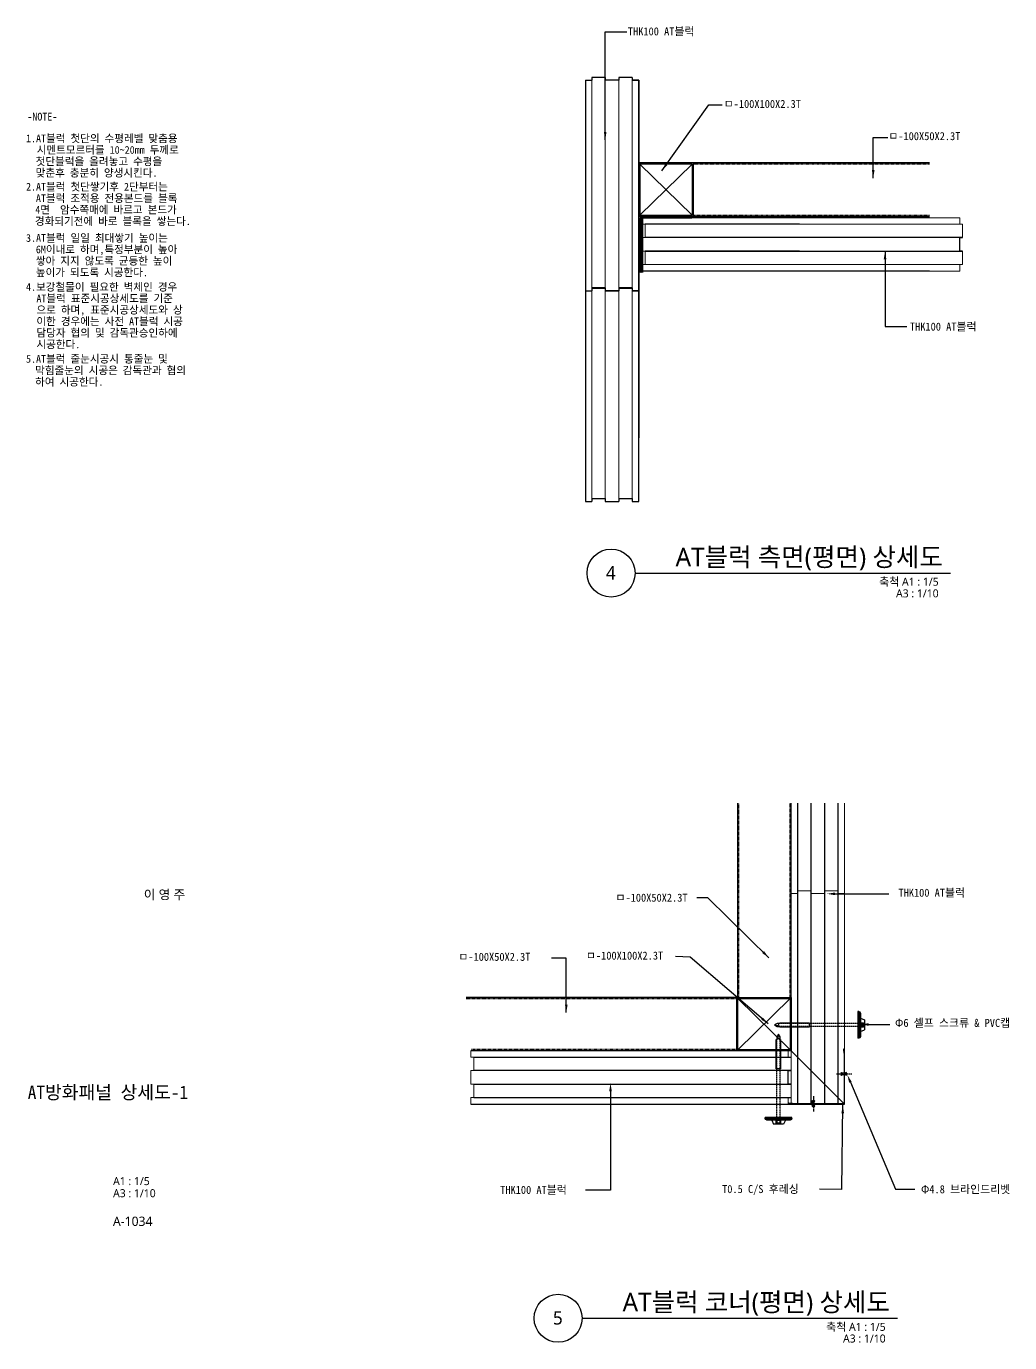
# Model space of a CAD drawing. Header units: millimetres. Extents: x 262063 to 281182, y 29752 to 38015.
# Drawn here: x 276677 to 278520, y 29752 to 32220 of the extents above; entities that cross this region are included whole.
import ezdxf
from ezdxf.enums import TextEntityAlignment as Align

# ---------------------------------------------------------------- set-up
doc = ezdxf.new("R2010")
doc.units = ezdxf.units.MM
doc.header["$MEASUREMENT"] = 0
for name, pattern in [('ACAD_ISO08W100', [36, 24, -3, 6, -3]), ('DASHED', [0.75, 0.5, -0.25]), ('HID', [2, 1.1, -0.9])]:
    doc.linetypes.add(name, pattern=pattern)
doc.layers.get('0').update_dxf_attribs({"linetype": 'CONTINUOUS'})
for name, color, linetype in [('2', 2, 'CONTINUOUS'), ('CEN', 3, 'ACAD_ISO08W100'), ('ETC', 6, 'CONTINUOUS'), ('F', 6, 'CONTINUOUS'), ('HAT', 5, 'CONTINUOUS'), ('Layer1', 7, 'CONTINUOUS'), ('PURLINE', 2, 'CONTINUOUS'), ('WAL', 3, 'CONTINUOUS'), ('WALL', 2, 'CONTINUOUS'), ('도각틀', 7, 'CONTINUOUS'), ('레이아웃', 6, 'CONTINUOUS'), ('후레싱', 4, 'CONTINUOUS')]:
    doc.layers.add(name, color=color, linetype=linetype)
for name, color, linetype, lineweight in [('A-BORD-TEXT', 3, 'CONTINUOUS', 25), ('A-MKXS-LEAD', 7, 'CONTINUOUS', 25), ('A-WAXM-BLOC', 3, 'CONTINUOUS', 25), ('A-XXXX-HATC', 8, 'CONTINUOUS', 18), ('A-XXXX-SYMB', 7, 'CONTINUOUS', 25), ('A-XXXX-TXT1', 3, 'CONTINUOUS', 25), ('A-XXXX-TXT2', 3, 'CONTINUOUS', 25), ('X_외벽 및 지붕패널$0$철판', 2, 'CONTINUOUS', 13)]:
    doc.layers.add(name, color=color, linetype=linetype, lineweight=lineweight)
doc.styles.add('HS', font='')
doc.styles.add('돋움체', font='')
doc.styles.add('맑은고딕', font='malgun.ttf')
doc.styles.get('HS').set_extended_font_data('Gulim')
doc.styles.get('돋움체').set_extended_font_data('DotumChe')
doc.dimstyles.new('HJCNC DIM', dxfattribs={"dimscale": 5, "dimtxt": 3, "dimasz": 3, "dimexe": 1.25, "dimexo": 2, "dimgap": 1, "dimtad": 1, "dimdec": 0, "dimzin": 1, "dimdsep": 46, "dimlunit": 6, "dimtxsty": 'HS', "dimblk": 'DOTSMALL', "dimcen": 2.5, "dimclrd": 256, "dimclre": 256, "dimclrt": 256, "dimadec": 0, "dimazin": 0, "dimtfac": 1, "dimtdec": 0, "dimtix": 1, "dimtmove": 2, "dimatfit": 3, "dimfxl": 1, "dimtolj": 1, "dimtzin": 1, "dimlwd": -1, "dimlwe": -1, "dimarcsym": 0})

# ---------------------------------------------------------------- blocks, each defined once
blk = doc.blocks.new('_DotSmall')
at = {"color": 0, "linetype": 'ByBlock', "const_width": 0.5}
blk.add_lwpolyline([(-0.0625, 0, 1), (0.0625, 0, 1)], format="xyb", close=True, dxfattribs=at)
blk = doc.blocks.new('벽체캡-1')
at = {"layer": '2'}
for p, q in [((11769941.6, 5613230.2), (11769935.8, 5613230.2)), ((11769935.8, 5613230.2), (11769935.8, 5613222.2)), ((11769941.6, 5613228.7), (11769935.8, 5613228.7)), ((11769935.8, 5613223.7), (11769941.6, 5613223.7)), ((11769935.8, 5613222.2), (11769941.6, 5613222.2))]:
    blk.add_line(p, q, dxfattribs=at)
at = {"layer": '2', "linetype": 'DASHED'}
for p, q in [((11769945.8, 5613229.2), (11770092.8, 5613229.2)), ((11769945.8, 5613223.2), (11770092.8, 5613223.2))]:
    blk.add_line(p, q, dxfattribs=at)
at = {"layer": '2'}
for points in [[(11769941.6, 5613231.2), (11769942.8, 5613231.2), (11769942.8, 5613221.2), (11769941.6, 5613221.2)], [(11769942.8, 5613217.2), (11769943.8, 5613217.2), (11769943.8, 5613235.2), (11769942.8, 5613235.2)]]:
    blk.add_lwpolyline(points, close=True, dxfattribs=at)
for points in [[(11769943.8, 5613218.7), (11769945.8, 5613218.7), (11769945.8, 5613233.7), (11769943.8, 5613233.7)], [(11770092.8, 5613229.2), (11770092.8, 5613230.2), (11770037.8, 5613230.2), (11770037.8, 5613222.2), (11770092.8, 5613222.2), (11770092.8, 5613223.2)], [(11770092.8, 5613229.2), (11770097.8, 5613229.2), (11770102.8, 5613226.2), (11770097.8, 5613223.2), (11770092.8, 5613223.2)], [(11770102.8, 5613226.2), (11770096.8, 5613225.2), (11770094.8, 5613223.2), (11770093.8, 5613225.2), (11770095.8, 5613229.2)]]:
    blk.add_lwpolyline(points, dxfattribs=at)
at = {"layer": 'ETC'}
for p, q in [((11769941.7, 5613248.5), (11769941.7, 5613204.5)), ((11769944.7, 5613251.5), (11769946.7, 5613251.5)), ((11769941.7, 5613239.2), (11769934.3, 5613236)), ((11769934.3, 5613236), (11769934.3, 5613217)), ((11769941.7, 5613213.8), (11769934.3, 5613217)), ((11769944.7, 5613201.5), (11769946.7, 5613201.5))]:
    blk.add_line(p, q, dxfattribs=at)
at = {"layer": 'ETC', "color": 5}
for p, q in [((11769942.7, 5613250.7), (11769942.7, 5613202.3)), ((11769943.7, 5613251.3), (11769943.7, 5613201.7)), ((11769944.7, 5613251.5), (11769944.7, 5613201.5)), ((11769945.7, 5613251.5), (11769945.7, 5613201.5))]:
    blk.add_line(p, q, dxfattribs=at)
at = {"layer": 'ETC', "color": 6}
blk.add_line((11769946.7, 5613251.5), (11769946.7, 5613201.5), dxfattribs=at)
at = {"layer": 'ETC'}
for centre, start, end in [((11769944.7, 5613248.5), 90, 180), ((11769944.7, 5613204.5), 180, 270)]:
    blk.add_arc(centre, 3, start, end, dxfattribs=at)
blk = doc.blocks.new('br')
at = {"layer": 'CEN'}
blk.add_line((-46.4, 0), (30, 0), dxfattribs=at)
at = {"layer": 'F'}
for p, q in [((-25.5, 4), (-21.9, 7.5)), ((-25.5, 4), (-21.5, 0)), ((-25.5, -4), (-21.5, 0)), ((-21.9, 7.5), (-18.4, 4)), ((0, 4), (-18.4, 4)), ((0, 7.9), (0, -7.9)), ((-25.5, -4), (-21.9, -7.5)), ((-21.9, -7.5), (-18.4, -4)), ((0, -4), (-18.4, -4))]:
    blk.add_line(p, q, dxfattribs=at)
blk.add_arc((-2.2, 0), 8.2, 285.5627, 74.4373, dxfattribs=at)
blk = doc.blocks.new('1')
at = {"layer": 'A-WAXM-BLOC'}
for p, q in [((4290.8, 971.3), (4302.9, 971.3)), ((4290.8, 971.3), (4290.8, 971.3)), ((4290.8, 971.3), (4290.8, 576.6)), ((4327.9, 976.6), (4302.9, 976.6)), ((4302.9, 976.6), (4302.9, 971.3)), ((4327.9, 976.6), (4327.9, 971.3)), ((4353.6, 971.3), (4327.9, 971.3)), ((4378.6, 976.6), (4353.6, 976.6)), ((4353.6, 976.6), (4353.6, 971.3)), ((4378.6, 976.6), (4378.6, 971.3)), ((4378.6, 971.3), (4390.8, 971.3)), ((4390.8, 971.3), (4378.6, 971.3)), ((4390.8, 576.6), (4390.8, 971.3)), ((4290.8, 576.6), (4302.9, 576.6)), ((4302.9, 581.9), (4327.9, 581.9)), ((4302.9, 581.9), (4302.9, 576.6)), ((4327.9, 581.9), (4327.9, 576.6)), ((4327.9, 576.6), (4353.6, 576.6)), ((4353.6, 581.9), (4378.6, 581.9)), ((4353.6, 581.9), (4353.6, 576.6)), ((4378.6, 581.9), (4378.6, 576.6)), ((4378.6, 576.6), (4390.8, 576.6))]:
    blk.add_line(p, q, dxfattribs=at)
at = {"layer": 'A-XXXX-HATC', "ltscale": 2}
for p, q in [((4302.9, 971.3), (4302.9, 581.9)), ((4327.9, 971.3), (4327.9, 581.9)), ((4353.6, 971.3), (4353.6, 581.9)), ((4378.6, 971.3), (4378.6, 581.9))]:
    blk.add_line(p, q, dxfattribs=at)

msp = doc.modelspace()

# ---------------------------------------------------------------- hatches: boundary and pattern name
at = {"layer": '후레싱'}
h = msp.add_hatch(dxfattribs=at)
h.set_pattern_fill('NET', color=256, scale=20, angle=135)
h.set_pattern_definition([(135, (5890492.2632, -11738441.2066), (-1.76776695297, -1.76776695297), []), (225, (5890492.2632, -11738441.2066), (1.76776695297, -1.76776695297), [])])
h.paths.add_polyline_path([(277827.446, 31758.075), (277831.5, 31758.075), (277831.5, 31860.742), (277827.446, 31860.742)])

# ---------------------------------------------------------------- linework, layer by layer
msp.add_line((277954.2, 30585.901), (277933.231, 30585.901))
at = {"layer": 'A-MKXS-LEAD'}
for p, q in [((278206.763, 30197.584), (278204.432, 30038.767)), ((278204.432, 30038.767), (278163.372, 30039.749))]:
    msp.add_line(p, q, dxfattribs=at)
for points in [[(278192.65, 30593.322), (278293.524, 30593.322)], [(278221.337, 30240.178), (278305.676, 30039.929), (278305.676, 30039.929), (278342.054, 30039.929)], [(277771.685, 30223.095), (277771.685, 30037.763), (277724.838, 30037.763)]]:
    msp.add_lwpolyline(points, dxfattribs=at)
for points in [[(278192.65, 30590.822), (278177.65, 30593.322), (278192.65, 30595.822)], [(278219.033, 30239.207), (278215.515, 30254.002), (278223.641, 30241.148)], [(277769.185, 30223.095), (277771.685, 30238.095), (277774.185, 30223.095)], [(278204.43, 30181.738), (278206.93, 30197.994), (278209.43, 30181.738)]]:
    msp.add_solid(points, dxfattribs=at)
at = {"layer": 'A-XXXX-SYMB'}
for p, q in [((277817.873, 31194.559), (278408.785, 31194.559)), ((277718.566, 29797.724), (278309.477, 29797.724))]:
    msp.add_line(p, q, dxfattribs=at)
for centre in [(277772.873, 31194.559), (277673.566, 29797.724)]:
    msp.add_circle(centre, 45, dxfattribs=at)
at = {"layer": 'ETC'}
for p, q in [((277926.779, 31963.409), (278369.459, 31963.409)), ((278369.459, 31963.409), (277926.779, 31963.409)), ((277912.517, 31863.409), (277918.442, 31863.409)), ((277926.779, 31863.409), (278369.459, 31863.409)), ((278010.136, 30399.148), (278010.136, 30763.437)), ((278110.136, 30399.148), (278110.136, 30763.437)), ((278012.436, 30399.148), (277501.125, 30399.148)), ((277501.125, 30399.148), (278008.136, 30399.148)), ((278009.3, 30399.148), (278010.136, 30399.148)), ((278008.136, 30299.148), (277510.182, 30299.148))]:
    msp.add_line(p, q, dxfattribs=at)
at = {"layer": 'ETC', "linetype": 'HID'}
for p, q in [((278369.459, 31961.109), (277926.779, 31961.109)), ((277926.779, 31865.709), (278369.459, 31865.709)), ((278012.436, 30399.148), (278012.436, 30763.437)), ((278107.836, 30763.437), (278107.836, 30399.148)), ((277501.125, 30396.848), (278008.136, 30396.848)), ((278008.136, 30301.448), (277510.182, 30301.448))]:
    msp.add_line(p, q, dxfattribs=at)
at = {"layer": 'HAT'}
for p, q in [((277924.779, 31865.709), (277826.779, 31961.409)), ((277826.779, 31865.409), (277924.779, 31961.109)), ((278010.136, 30301.148), (278108.136, 30397.148)), ((278108.136, 30301.148), (278010.136, 30396.848))]:
    msp.add_line(p, q, dxfattribs=at)
at = {"layer": 'PURLINE'}
for p, q in [((277926.779, 31963.409), (277824.779, 31963.409)), ((277824.779, 31963.409), (277824.779, 31863.409)), ((277924.779, 31961.109), (277826.779, 31961.409)), ((277826.779, 31961.409), (277826.779, 31865.409)), ((277924.779, 31961.109), (277924.779, 31865.709)), ((277926.779, 31963.409), (277926.779, 31863.409)), ((277824.779, 31863.409), (277926.779, 31863.409)), ((277826.779, 31865.409), (277924.779, 31865.709)), ((278008.136, 30399.148), (278110.136, 30399.148)), ((278008.136, 30399.148), (278008.136, 30299.148)), ((278010.136, 30397.148), (278108.136, 30397.148)), ((278108.136, 30397.148), (278108.136, 30301.148)), ((278110.136, 30399.148), (278110.136, 30299.148)), ((278110.136, 30299.148), (278008.136, 30299.148)), ((278108.136, 30301.148), (278010.136, 30301.148))]:
    msp.add_line(p, q, dxfattribs=at)
at = {"layer": 'WAL'}
for p, q in [((277824.779, 32118.34), (277824.779, 31448.29)), ((277831.5, 31758.075), (277831.5, 31860.742)), ((278369.459, 31860.742), (277831.5, 31860.742)), ((277831.5, 31860.742), (277831.5, 31758.075)), ((278369.459, 31760.742), (277831.5, 31760.742)), ((278110.136, 30299.148), (278110.136, 30763.437)), ((278110.136, 30299.148), (277510.182, 30299.148)), ((278110.136, 30299.148), (278210.136, 30199.148))]:
    msp.add_line(p, q, dxfattribs=at)
msp.add_lwpolyline([(277510.182, 30199.148), (278210.136, 30199.148)], dxfattribs=at)
at = {"layer": 'WALL'}
msp.add_line((277831.5, 31860.742), (277831.5, 31758.075), dxfattribs=at)
at = {"layer": 'X_외벽 및 지붕패널$0$철판'}
for p, q in [((278431.5, 31823.575), (278431.5, 31848.575)), ((278431.5, 31772.909), (278431.5, 31797.909)), ((278110.136, 30763.437), (278110.136, 30593.815)), ((278210.136, 30593.815), (278210.136, 30763.437)), ((278147.303, 30599.148), (278122.303, 30599.148)), ((278122.303, 30599.148), (278122.303, 30593.815)), ((278122.303, 30599.148), (278147.303, 30599.148)), ((278122.303, 30599.148), (278122.303, 30593.815)), ((278147.303, 30599.148), (278147.303, 30593.815)), ((278147.303, 30599.148), (278147.303, 30593.815)), ((278197.97, 30599.148), (278172.97, 30599.148)), ((278172.97, 30599.148), (278172.97, 30593.815)), ((278172.97, 30599.148), (278197.97, 30599.148)), ((278172.97, 30599.148), (278172.97, 30593.815)), ((278197.97, 30599.148), (278197.97, 30593.815)), ((278197.97, 30599.148), (278197.97, 30593.815)), ((278110.136, 30593.815), (278122.303, 30593.815)), ((278110.136, 30593.815), (278110.136, 30593.815)), ((278110.136, 30593.815), (278110.136, 30199.148)), ((278110.136, 30593.815), (278122.303, 30593.815)), ((278172.97, 30593.815), (278147.303, 30593.815)), ((278147.303, 30593.815), (278172.97, 30593.815)), ((278197.97, 30593.815), (278210.136, 30593.815)), ((278210.136, 30593.815), (278197.97, 30593.815)), ((278197.97, 30593.815), (278210.136, 30593.815)), ((278210.136, 30199.148), (278210.136, 30593.815)), ((278010.136, 30397.148), (278010.136, 30301.148)), ((278110.136, 30377.387), (278110.136, 30377.387)), ((278110.136, 30377.387), (278110.136, 30199.148)), ((278210.136, 30199.148), (278210.136, 30377.387)), ((277804.566, 30299.148), (277510.182, 30299.148)), ((277510.182, 30299.148), (277510.182, 30286.981)), ((277510.182, 30286.981), (277515.516, 30286.981)), ((277515.516, 30286.981), (277515.516, 30261.981)), ((278104.849, 30299.148), (277810.466, 30299.148)), ((278104.849, 30286.981), (278104.849, 30299.148)), ((278110.182, 30286.981), (278104.849, 30286.981)), ((278110.182, 30261.981), (278110.182, 30286.981)), ((277515.516, 30261.981), (277510.182, 30261.981)), ((277510.182, 30261.981), (277510.182, 30236.315)), ((277510.182, 30236.315), (277515.516, 30236.315)), ((277515.516, 30236.315), (277515.516, 30211.315)), ((278110.182, 30211.315), (278110.182, 30236.315)), ((277510.182, 30199.148), (277510.182, 30211.315)), ((277510.182, 30211.315), (277515.516, 30211.315)), ((278110.182, 30211.315), (278104.849, 30211.315)), ((278104.849, 30211.315), (278104.849, 30199.148)), ((278104.849, 30199.148), (277510.182, 30199.148))]:
    msp.add_line(p, q, dxfattribs=at)
for points in [[(278426.166, 31860.742), (277831.5, 31860.742), (277831.5, 31848.575), (277836.833, 31848.575), (277836.833, 31823.575), (277831.5, 31823.575), (277831.5, 31797.909), (277836.833, 31797.909), (277836.833, 31772.909), (278431.5, 31772.909), (278426.166, 31772.909), (278426.166, 31760.742), (277831.5, 31760.742), (277831.5, 31772.909), (277836.833, 31772.909), (278125.883, 31772.909)], [(277836.833, 31848.575), (278431.5, 31848.575), (278426.166, 31848.575), (278426.166, 31860.742), (278131.783, 31860.742)]]:
    msp.add_lwpolyline(points, dxfattribs=at)
at = {"layer": '도각틀'}
msp.add_line((277824.779, 31963.409), (277824.779, 31863.409), dxfattribs=at)
at = {"layer": '레이아웃'}
for p, q in [((278125.883, 31848.575), (277836.833, 31848.575)), ((278125.883, 31823.575), (277836.833, 31823.575)), ((278125.883, 31797.909), (277836.833, 31797.909)), ((278122.303, 30763.437), (278122.303, 30599.148)), ((278147.303, 30763.437), (278147.303, 30599.148)), ((278172.97, 30763.437), (278172.97, 30599.148)), ((278197.97, 30763.437), (278197.97, 30599.148)), ((278122.303, 30599.148), (278122.303, 30199.148)), ((278147.303, 30599.148), (278147.303, 30199.148)), ((278172.97, 30599.148), (278172.97, 30200.775)), ((278197.97, 30599.148), (278197.97, 30199.648)), ((277515.516, 30286.981), (278110.182, 30286.981)), ((277515.516, 30211.315), (278110.182, 30211.315)), ((277515.516, 30211.315), (277804.566, 30211.315))]:
    msp.add_line(p, q, dxfattribs=at)
for points in [[(277836.833, 31797.909), (278431.5, 31797.909), (278426.166, 31797.909), (278426.166, 31823.575), (278431.5, 31823.575), (277836.833, 31823.575)], [(277515.516, 30236.315), (278110.182, 30236.315), (278104.849, 30236.315), (278104.849, 30261.981), (278110.182, 30261.981), (277515.516, 30261.981)]]:
    msp.add_lwpolyline(points, dxfattribs=at)
at = {"layer": '후레싱'}
for p, q in [((277924.446, 31863.409), (277824.779, 31863.409)), ((277824.779, 31863.409), (277824.779, 31758.075)), ((277827.446, 31758.075), (277827.446, 31860.742)), ((277827.446, 31860.742), (277924.446, 31860.742)), ((277924.446, 31760.742), (277827.446, 31760.742)), ((278209.229, 30302.415), (278209.135, 30302.415)), ((278208.241, 30301.415), (278209.018, 30294.464)), ((278209.515, 30294.52), (278208.738, 30301.47)), ((278209.018, 30294.464), (278209.515, 30294.52)), ((278209.135, 30301.915), (278209.229, 30301.915)), ((278209.629, 30301.515), (278209.636, 30199.648)), ((278210.136, 30199.148), (278210.136, 30238.748)), ((278104.884, 30200.138), (278104.884, 30200.045)), ((278105.384, 30200.045), (278105.384, 30200.138)), ((278209.636, 30199.648), (278105.784, 30199.645)), ((278105.828, 30200.536), (278112.779, 30199.758)), ((278112.834, 30200.255), (278105.884, 30201.033)), ((278112.779, 30199.758), (278112.834, 30200.255)), ((278170.536, 30199.148), (278210.136, 30199.148))]:
    msp.add_line(p, q, dxfattribs=at)
msp.add_lwpolyline([(277831.5, 31758.075), (277831.5, 31860.742), (277827.446, 31860.742), (277827.446, 31758.075)], dxfattribs=at)
for centre, radius, start, end in [((278209.135, 30301.515), 0.9, 90, 186.385143), ((278209.229, 30301.515), 0.9, 0, 90), ((278209.135, 30301.515), 0.4, 90, 186.385143), ((278209.229, 30301.515), 0.4, 0, 90), ((278105.784, 30200.138), 0.9, 83.614857, 180), ((278105.784, 30200.045), 0.9, 180, 270), ((278105.784, 30200.138), 0.4, 83.614857, 180), ((278105.784, 30200.045), 0.4, 180, 270)]:
    msp.add_arc(centre, radius, start, end, dxfattribs=at)

# ---------------------------------------------------------------- block references
at = {"xscale": 0.375, "yscale": 0.375, "zscale": 0.375}
msp.add_blockref('br', (278212.694, 30255.808), dxfattribs=at)
at = {"xscale": 0.375, "yscale": 0.375, "zscale": 0.375, "rotation": 270}
msp.add_blockref('br', (278151.898, 30196.506), dxfattribs=at)
at = {"layer": 'Layer1'}
for p in [(273433.997, 31147.075), (273433.997, 30752.408)]:
    msp.add_blockref('1', p, dxfattribs=at)
at = {"layer": '후레싱', "xscale": -1}
msp.add_blockref('벽체캡-1', (12048181.871, -5582878.665), dxfattribs=at)
at = {"layer": '후레싱', "xscale": -1, "rotation": 270}
msp.add_blockref('벽체캡-1', (-5335139.773, -11739772.586), dxfattribs=at)

# ---------------------------------------------------------------- texts
at = {"layer": 'A-BORD-TEXT', "style": '맑은고딕'}
msp.add_text('이 영 주', height=17.5, dxfattribs=at).set_placement((276974.644, 30583.241), align=Align.RIGHT)
at = {"layer": 'A-BORD-TEXT', "style": '돋움체'}
msp.add_text('AT방화패널 상세도-1', height=25, dxfattribs=at).set_placement((276679.561, 30221.228), align=Align.MIDDLE_LEFT)
at = {"layer": 'A-BORD-TEXT', "style": '맑은고딕'}
for s, height, p in [('A1 : 1/5', 15, (276839.51, 30047.314)), ('A3 : 1/10', 15, (276839.51, 30024.64)), ('A-1034', 17.5, (276839.241, 29970.72))]:
    msp.add_text(s, height=height, dxfattribs=at).set_placement(p)
at = {"layer": 'A-XXXX-TXT1', "style": '맑은고딕'}
for s, p in [('AT블럭 측면(평면) 상세도', (278394.495, 31196.823)), ('AT블럭 코너(평면) 상세도', (278295.187, 29799.988))]:
    msp.add_text(s, height=35, dxfattribs=at).set_placement(p, align=Align.BOTTOM_RIGHT)
for s, p in [('4', (277772.296, 31195.093)), ('5', (277672.988, 29798.258))]:
    msp.add_text(s, height=25, dxfattribs=at).set_placement(p, align=Align.MIDDLE)
for s, p in [('축척 A1 : 1/5', (278386.707, 31185.945)), ('A3 : 1/10', (278386.707, 31164.054)), ('축척 A1 : 1/5', (278287.399, 29789.11)), ('A3 : 1/10', (278287.399, 29767.219))]:
    msp.add_text(s, height=15, dxfattribs=at).set_placement(p, align=Align.TOP_RIGHT)
at = {"layer": 'A-XXXX-TXT2', "style": '돋움체'}
for s, p in [('THK100 AT블럭', (277804.264, 32202.623)), ('ㅁ-100X100X2.3T', (277983.754, 32066.573)), ('ㅁ-100X50X2.3T', (278292.303, 32006.191)), ('THK100 AT블럭', (278332.903, 31649.113)), ('THK100 AT블럭', (278311.349, 30587.917)), ('ㅁ-100X50X2.3T', (277780.992, 30578.637)), ('ㅁ-100X50X2.3T', (277486.465, 30467.724)), ('ㅁ-100X100X2.3T', (277725.617, 30469.999)), (' Φ6 셀프 스크류 & PVC캡', (278295.313, 30343.96)), ('THK100 AT블럭', (277564.969, 30030.859)), ('T0.5 C/S 후레싱', (277980.868, 30032.387)), (' Φ4.8 브라인드리벳', (278344.016, 30032.045))]:
    msp.add_text(s, height=15, dxfattribs=at).set_placement(p)
for s, p in [('-NOTE-', (276678.829, 32050.228)), ('1.AT블럭 첫단의 수평레벨 맞춤용 ', (276676.329, 32009.411)), ('시멘트모르터를 10~20mm 두께로 ', (276696.375, 31987.903)), ('첫단블럭을 올려놓고 수평을 ', (276694.425, 31966.394)), ('맞춘후 충분히 양생시킨다.    ', (276694.425, 31944.886)), ('2.AT블럭 첫단쌓기후 2단부터는', (276676.329, 31918.786)), ('   AT블럭 조적용 전용본드를 블록', (276666.77, 31897.278)), ('  4면  암수쪽매에 바르고 본드가 ', (276674.929, 31875.769)), ('  경화되기전에 바로 블록을 쌓는다.', (276674.243, 31854.261)), ('3.AT블럭 일일 최대쌓기 높이는', (276676.329, 31822.844)), ('  6M이내로 하며,특정부분이 높아', (276676, 31801.336)), ('쌓아 지지 않도록 균등한 높이', (276694.791, 31779.828)), ('  높이가 되도록 시공한다.', (276676, 31758.319)), ('4.보강철물이 필요한 벽체인 경우 ', (276676.329, 31731.011)), ('  AT블럭 표준시공상세도를 기준', (276677.034, 31709.503)), ('  으로 하며, 표준시공상세도와 상', (276677.034, 31687.994)), ('  이한 경우에는 사전 AT블럭 시공', (276677.034, 31666.486)), ('  담당자 협의 및 감독관승인하에', (276677.034, 31644.978)), ('  시공한다.', (276677.034, 31623.469)), ('5.AT블럭 줄눈시공시 통줄눈 및', (276676.329, 31596.161)), ('  하여 시공한다.', (276674.608, 31553.144)), ('  막힘줄눈의 시공은 감독관과 협의 ', (276674.608, 31574.653))]:
    msp.add_text(s, height=14.5, dxfattribs=at).set_placement(p, align=Align.MIDDLE_LEFT)

# ---------------------------------------------------------------- leaders
at = {"layer": 'A-MKXS-LEAD'}
for points in [[(277761.813, 32006.591), (277761.813, 32209.416), (277802.508, 32209.416)], [(277867.692, 31948.415), (277955.905, 32072.425), (277980.715, 32072.425)], [(278264.11, 31934.953), (278264.11, 32011.124), (278291.677, 32011.124)], [(278286.264, 31797.629), (278286.264, 31656.694), (278327.081, 31656.694)], [(278068.435, 30473.575), (277954.2, 30585.901)], [(278067.223, 30349.565), (277921.122, 30474.629), (277893.263, 30476.094)], [(277688.906, 30370.693), (277688.906, 30472.657), (277661.34, 30472.657)], [(278240.57, 30348.4), (278295.301, 30348.4)]]:
    msp.add_leader(points, dimstyle='HJCNC DIM', override={"dimtad": 0}, dxfattribs=at)

doc.saveas('drawing.dxf')
